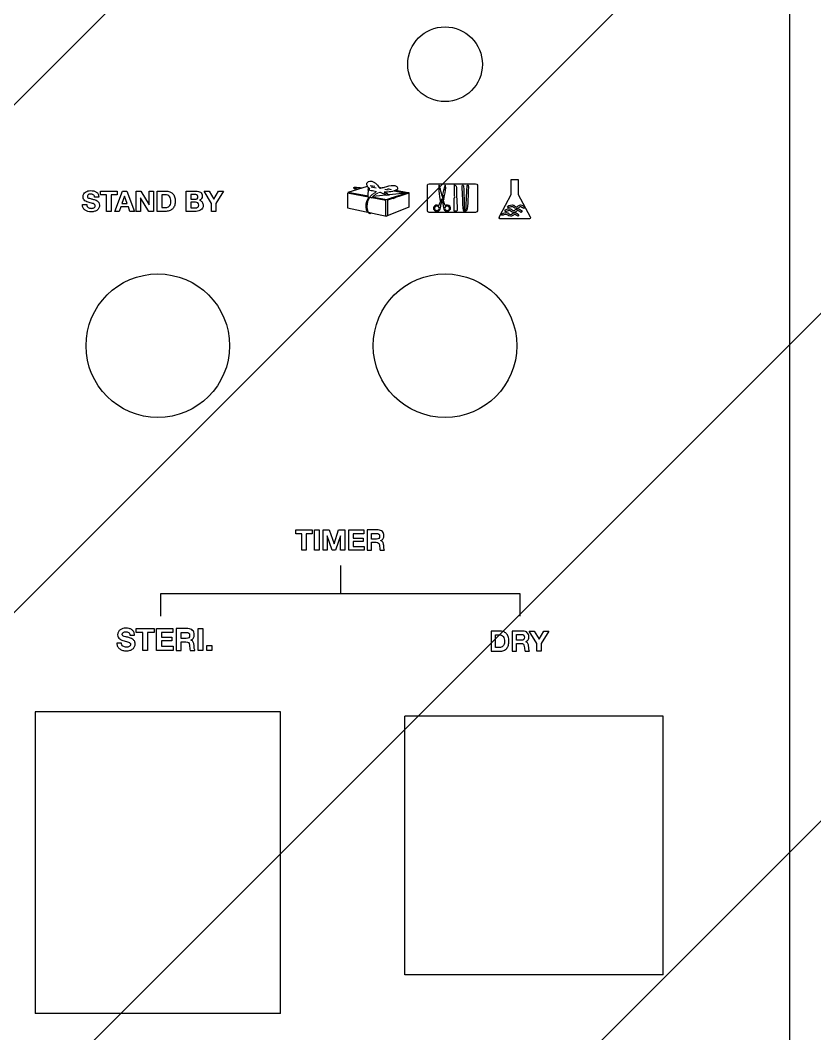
# Model space of a CAD drawing. Header units: millimetres. Extents: x 0 to 16408, y 0 to 11536.
# Drawn here: x 11435.4 to 11573.7, y 4546.3 to 4722.7 of the extents above; entities that cross this region are included whole.
import ezdxf

# ---------------------------------------------------------------- set-up
doc = ezdxf.new("R2010")
doc.units = ezdxf.units.MM
doc.header["$MEASUREMENT"] = 0
doc.linetypes.add('HIDDEN', pattern=[9.525, 6.35, -3.175])
doc.layers.get('0').update_dxf_attribs({"lineweight": 25})
doc.layers.add('DIM', color=3, linetype='Continuous', lineweight=9)
doc.layers.add('H', color=2, linetype='HIDDEN', lineweight=15)
doc.layers.add('new', color=7, linetype='Continuous')

# ---------------------------------------------------------------- blocks, each defined once
blk = doc.blocks.new('g1')
for p, q in [((61131.77, -4558.95), (61131.77, -4558.3)), ((61131.77, -4558.3), (61134.65, -4558.3)), ((61134.24, -4561.83), (61135.57, -4558.3)), ((61134.65, -4558.3), (61134.65, -4558.95)), ((61135.57, -4558.3), (61136.36, -4558.3)), ((61136.36, -4558.3), (61137.68, -4561.83)), ((61137.99, -4561.83), (61137.99, -4558.3)), ((61137.99, -4558.3), (61138.76, -4558.3)), ((61138.76, -4558.3), (61140.23, -4560.67)), ((61140.24, -4560.67), (61140.24, -4558.3)), ((61140.24, -4558.3), (61140.97, -4558.3)), ((61140.97, -4558.3), (61140.97, -4561.83)), ((61149.78, -4558.3), (61150.65, -4558.3)), ((61151.07, -4560.46), (61149.78, -4558.3)), ((61150.65, -4558.3), (61151.47, -4559.69)), ((61151.47, -4559.69), (61152.29, -4558.3)), ((61153.16, -4558.3), (61151.85, -4560.48)), ((61152.29, -4558.3), (61153.16, -4558.3)), ((61132.82, -4558.95), (61131.77, -4558.95)), ((61132.82, -4561.83), (61132.82, -4558.95)), ((61134.65, -4558.95), (61133.6, -4558.95)), ((61133.6, -4558.95), (61133.6, -4561.83)), ((61135.95, -4559.17), (61135.49, -4560.47)), ((61135.49, -4560.47), (61136.41, -4560.47)), ((61135.96, -4559.17), (61135.95, -4559.17)), ((61136.41, -4560.47), (61135.96, -4559.17)), ((61138.72, -4559.47), (61138.71, -4559.47)), ((61138.71, -4559.47), (61138.71, -4561.83)), ((61140.19, -4561.83), (61138.72, -4559.47)), ((61151.07, -4561.83), (61151.07, -4560.46)), ((61151.85, -4560.48), (61151.85, -4561.83)), ((61133.6, -4561.83), (61132.82, -4561.83)), ((61135.02, -4561.83), (61134.24, -4561.83)), ((61135.29, -4561.04), (61135.02, -4561.83)), ((61136.61, -4561.04), (61135.29, -4561.04)), ((61136.88, -4561.83), (61136.61, -4561.04)), ((61137.68, -4561.83), (61136.88, -4561.83)), ((61138.71, -4561.83), (61137.99, -4561.83)), ((61140.97, -4561.83), (61140.19, -4561.83)), ((61140.23, -4560.67), (61140.24, -4560.67)), ((61151.85, -4561.83), (61151.07, -4561.83))]:
    blk.add_line(p, q)
for points, knots in [([(61129.06, -4559.98), (61128.97, -4559.91), (61128.89, -4559.81), (61128.82, -4559.7), (61128.76, -4559.58), (61128.73, -4559.45), (61128.73, -4559.28), (61128.73, -4559.1), (61128.77, -4558.95), (61128.85, -4558.81)], [13, 13, 13, 13, 14, 14, 14, 15, 15, 15, 16, 16, 16, 16]), ([(61129.58, -4558.28), (61129.74, -4558.24), (61129.89, -4558.22), (61130.05, -4558.22), (61130.24, -4558.22), (61130.41, -4558.24), (61130.58, -4558.28), (61130.75, -4558.32), (61130.9, -4558.39), (61131.03, -4558.48)], [18, 18, 18, 18, 19, 19, 19, 20, 20, 20, 21, 21, 21, 21]), ([(61130.28, -4558.85), (61130.2, -4558.83), (61130.11, -4558.82), (61130.02, -4558.82), (61129.95, -4558.82), (61129.89, -4558.83), (61129.83, -4558.84)], [27, 27, 27, 27, 28, 28, 28, 29, 29, 29, 29]), ([(61149.16, -4558.49), (61149.25, -4558.56), (61149.33, -4558.65), (61149.38, -4558.76), (61149.44, -4558.87), (61149.47, -4559.01), (61149.47, -4559.18), (61149.47, -4559.35), (61149.43, -4559.5), (61149.35, -4559.62)], [2, 2, 2, 2, 3, 3, 3, 4, 4, 4, 5, 5, 5, 5]), ([(61129.53, -4559.03), (61129.5, -4559.08), (61129.48, -4559.14), (61129.48, -4559.22), (61129.48, -4559.29), (61129.5, -4559.35), (61129.52, -4559.39)], [31, 31, 31, 31, 32, 32, 32, 33, 33, 33, 33]), ([(61130.76, -4561.09), (61130.81, -4561.03), (61130.83, -4560.96), (61130.83, -4560.87), (61130.83, -4560.77), (61130.8, -4560.7), (61130.74, -4560.64)], [6, 6, 6, 6, 7, 7, 7, 8, 8, 8, 8]), ([(61131.46, -4560.29), (61131.54, -4560.42), (61131.58, -4560.58), (61131.58, -4560.78), (61131.58, -4560.94), (61131.55, -4561.09), (61131.49, -4561.23)], [39, 39, 39, 39, 40, 40, 40, 41, 41, 41, 41]), ([(61143.92, -4560.61), (61143.97, -4560.48), (61143.99, -4560.31), (61143.99, -4560.12), (61143.99, -4559.94), (61143.98, -4559.78), (61143.94, -4559.64)], [3, 3, 3, 3, 4, 4, 4, 5, 5, 5, 5]), ([(61144.65, -4559.28), (61144.73, -4559.5), (61144.77, -4559.75), (61144.77, -4560.05), (61144.77, -4560.3), (61144.74, -4560.54), (61144.67, -4560.76)], [3, 3, 3, 3, 4, 4, 4, 5, 5, 5, 5]), ([(61148.81, -4560.99), (61148.84, -4560.93), (61148.86, -4560.85), (61148.86, -4560.76), (61148.86, -4560.58), (61148.81, -4560.45), (61148.71, -4560.37), (61148.6, -4560.3), (61148.47, -4560.26), (61148.3, -4560.26)], [3, 3, 3, 3, 4, 4, 4, 5, 5, 5, 6, 6, 6, 6]), ([(61148.58, -4559.63), (61148.67, -4559.56), (61148.72, -4559.46), (61148.72, -4559.31), (61148.72, -4559.23), (61148.7, -4559.16), (61148.67, -4559.11), (61148.64, -4559.05), (61148.6, -4559.01), (61148.55, -4558.98)], [1, 1, 1, 1, 2, 2, 2, 3, 3, 3, 4, 4, 4, 4]), ([(61149.47, -4560.24), (61149.58, -4560.4), (61149.63, -4560.59), (61149.63, -4560.81), (61149.63, -4560.98), (61149.6, -4561.14), (61149.53, -4561.27), (61149.46, -4561.4), (61149.37, -4561.5), (61149.25, -4561.59)], [7, 7, 7, 7, 8, 8, 8, 9, 9, 9, 10, 10, 10, 10]), ([(61130.75, -4561.82), (61130.57, -4561.88), (61130.36, -4561.91), (61130.12, -4561.91), (61129.92, -4561.91), (61129.73, -4561.88), (61129.55, -4561.84)], [43, 43, 43, 43, 44, 44, 44, 45, 45, 45, 45]), ([(61129.85, -4561.27), (61129.94, -4561.3), (61130.04, -4561.31), (61130.15, -4561.31), (61130.21, -4561.31), (61130.29, -4561.3), (61130.37, -4561.29)], [2, 2, 2, 2, 3, 3, 3, 4, 4, 4, 4]), ([(61143.12, -4561.18), (61143.23, -4561.18), (61143.34, -4561.16), (61143.44, -4561.12), (61143.55, -4561.09), (61143.64, -4561.03), (61143.72, -4560.94)], [0, 0, 0, 0, 1, 1, 1, 2, 2, 2, 2]), ([(61148.29, -4561.23), (61148.36, -4561.23), (61148.43, -4561.22), (61148.5, -4561.2), (61148.57, -4561.19), (61148.63, -4561.16), (61148.69, -4561.13)], [0, 0, 0, 0, 1, 1, 1, 2, 2, 2, 2]), ([(61149.25, -4561.59), (61149.13, -4561.67), (61149, -4561.73), (61148.85, -4561.77), (61148.7, -4561.81), (61148.55, -4561.83), (61148.39, -4561.83)], [10, 10, 10, 10, 11, 11, 11, 12, 12, 12, 12])]:
    blk.add_open_spline(points, degree=3, knots=knots)
for points in [[(61128.85, -4558.81), (61128.93, -4558.68), (61129.03, -4558.57), (61129.15, -4558.48)], [(61129.15, -4558.48), (61129.28, -4558.39), (61129.42, -4558.33), (61129.58, -4558.28)], [(61129.83, -4558.84), (61129.77, -4558.85), (61129.71, -4558.88), (61129.66, -4558.91)], [(61130.5, -4558.93), (61130.43, -4558.89), (61130.36, -4558.86), (61130.28, -4558.85)], [(61131.03, -4558.48), (61131.17, -4558.57), (61131.27, -4558.69), (61131.35, -4558.83)], [(61131.35, -4558.83), (61131.43, -4558.98), (61131.46, -4559.15), (61131.46, -4559.35)], [(61141.65, -4561.83), (61141.65, -4561.83), (61141.65, -4558.3), (61141.65, -4558.3)], [(61141.65, -4558.3), (61141.65, -4558.3), (61143.17, -4558.3), (61143.17, -4558.3)], [(61143.17, -4558.3), (61143.4, -4558.3), (61143.61, -4558.34), (61143.8, -4558.41)], [(61143.8, -4558.41), (61144, -4558.48), (61144.17, -4558.59), (61144.31, -4558.74)], [(61144.31, -4558.74), (61144.46, -4558.88), (61144.57, -4559.06), (61144.65, -4559.28)], [(61146.68, -4561.83), (61146.68, -4561.83), (61146.68, -4558.3), (61146.68, -4558.3)], [(61146.68, -4558.3), (61146.68, -4558.3), (61148.34, -4558.3), (61148.34, -4558.3)], [(61148.34, -4558.3), (61148.51, -4558.3), (61148.66, -4558.32), (61148.8, -4558.35)], [(61148.8, -4558.35), (61148.94, -4558.38), (61149.06, -4558.42), (61149.16, -4558.49)], [(61129.4, -4560.17), (61129.27, -4560.12), (61129.16, -4560.06), (61129.06, -4559.98)], [(61129.79, -4560.29), (61129.65, -4560.25), (61129.53, -4560.21), (61129.4, -4560.17)], [(61129.52, -4559.39), (61129.55, -4559.43), (61129.6, -4559.47), (61129.68, -4559.51)], [(61129.66, -4558.91), (61129.61, -4558.94), (61129.57, -4558.98), (61129.53, -4559.03)], [(61129.68, -4559.51), (61129.76, -4559.54), (61129.86, -4559.58), (61130, -4559.62)], [(61130.17, -4560.39), (61130.04, -4560.36), (61129.91, -4560.32), (61129.79, -4560.29)], [(61130, -4559.62), (61130.14, -4559.65), (61130.32, -4559.7), (61130.54, -4559.75)], [(61130.5, -4560.49), (61130.4, -4560.45), (61130.29, -4560.42), (61130.17, -4560.39)], [(61130.65, -4559.09), (61130.61, -4559.02), (61130.56, -4558.97), (61130.5, -4558.93)], [(61130.74, -4560.64), (61130.68, -4560.58), (61130.6, -4560.53), (61130.5, -4560.49)], [(61130.54, -4559.75), (61130.6, -4559.77), (61130.69, -4559.79), (61130.81, -4559.83)], [(61130.71, -4559.35), (61130.71, -4559.25), (61130.68, -4559.16), (61130.65, -4559.09)], [(61131.46, -4559.35), (61131.46, -4559.35), (61130.71, -4559.35), (61130.71, -4559.35)], [(61130.81, -4559.83), (61130.93, -4559.86), (61131.04, -4559.92), (61131.16, -4559.99)], [(61131.16, -4559.99), (61131.27, -4560.07), (61131.37, -4560.17), (61131.46, -4560.29)], [(61142.98, -4558.95), (61142.98, -4558.95), (61142.42, -4558.95), (61142.42, -4558.95)], [(61142.42, -4558.95), (61142.42, -4558.95), (61142.42, -4561.18), (61142.42, -4561.18)], [(61143.46, -4559.04), (61143.33, -4558.98), (61143.17, -4558.95), (61142.98, -4558.95)], [(61143.77, -4559.27), (61143.69, -4559.17), (61143.59, -4559.09), (61143.46, -4559.04)], [(61143.72, -4560.94), (61143.8, -4560.86), (61143.87, -4560.75), (61143.92, -4560.61)], [(61143.94, -4559.64), (61143.91, -4559.49), (61143.85, -4559.37), (61143.77, -4559.27)], [(61148.18, -4558.9), (61148.18, -4558.9), (61147.46, -4558.9), (61147.46, -4558.9)], [(61147.46, -4558.9), (61147.46, -4558.9), (61147.46, -4559.73), (61147.46, -4559.73)], [(61147.46, -4559.73), (61147.46, -4559.73), (61148.24, -4559.73), (61148.24, -4559.73)], [(61148.3, -4560.26), (61148.3, -4560.26), (61147.46, -4560.26), (61147.46, -4560.26)], [(61147.46, -4560.26), (61147.46, -4560.26), (61147.46, -4561.23), (61147.46, -4561.23)], [(61148.38, -4558.92), (61148.32, -4558.91), (61148.25, -4558.9), (61148.18, -4558.9)], [(61148.24, -4559.73), (61148.38, -4559.73), (61148.49, -4559.7), (61148.58, -4559.63)], [(61148.55, -4558.98), (61148.5, -4558.95), (61148.45, -4558.93), (61148.38, -4558.92)], [(61149.35, -4559.62), (61149.26, -4559.74), (61149.15, -4559.84), (61148.99, -4559.91)], [(61148.99, -4559.91), (61149.2, -4559.97), (61149.37, -4560.08), (61149.47, -4560.24)], [(61128.73, -4561.22), (61128.65, -4561.06), (61128.61, -4560.88), (61128.61, -4560.66)], [(61128.61, -4560.66), (61128.61, -4560.66), (61129.37, -4560.66), (61129.37, -4560.66)], [(61129.07, -4561.61), (61128.93, -4561.51), (61128.82, -4561.38), (61128.73, -4561.22)], [(61129.55, -4561.84), (61129.37, -4561.79), (61129.21, -4561.71), (61129.07, -4561.61)], [(61129.37, -4560.66), (61129.37, -4560.78), (61129.39, -4560.88), (61129.43, -4560.96)], [(61129.43, -4560.96), (61129.47, -4561.04), (61129.53, -4561.11), (61129.6, -4561.16)], [(61129.6, -4561.16), (61129.67, -4561.21), (61129.75, -4561.25), (61129.85, -4561.27)], [(61130.37, -4561.29), (61130.45, -4561.28), (61130.52, -4561.26), (61130.59, -4561.23)], [(61130.59, -4561.23), (61130.66, -4561.19), (61130.72, -4561.15), (61130.76, -4561.09)], [(61131.21, -4561.59), (61131.09, -4561.69), (61130.93, -4561.77), (61130.75, -4561.82)], [(61131.49, -4561.23), (61131.43, -4561.37), (61131.33, -4561.49), (61131.21, -4561.59)], [(61143.17, -4561.83), (61143.17, -4561.83), (61141.65, -4561.83), (61141.65, -4561.83)], [(61142.42, -4561.18), (61142.42, -4561.18), (61143.12, -4561.18), (61143.12, -4561.18)], [(61143.87, -4561.69), (61143.67, -4561.78), (61143.44, -4561.83), (61143.17, -4561.83)], [(61144.37, -4561.32), (61144.24, -4561.48), (61144.07, -4561.6), (61143.87, -4561.69)], [(61144.67, -4560.76), (61144.61, -4560.97), (61144.51, -4561.16), (61144.37, -4561.32)], [(61148.39, -4561.83), (61148.39, -4561.83), (61146.68, -4561.83), (61146.68, -4561.83)], [(61147.46, -4561.23), (61147.46, -4561.23), (61148.29, -4561.23), (61148.29, -4561.23)], [(61148.69, -4561.13), (61148.74, -4561.09), (61148.78, -4561.05), (61148.81, -4560.99)]]:
    blk.add_open_spline(points, degree=3)
blk = doc.blocks.new('E2')
for p, q in [((1107.56, 359.44), (1107.57, 359.71)), ((1107.78, 358.34), (1108.12, 358.27)), ((1110.39, 358.67), (1110.91, 358.73))]:
    blk.add_line(p, q)
blk.add_open_spline([(1107.82, 359.67), (1107.69, 359.75), (1107.57, 359.86), (1107.48, 359.98), (1107.39, 360.11), (1107.32, 360.25), (1107.32, 360.41), (1107.32, 360.5), (1107.35, 360.6), (1107.43, 360.69), (1107.51, 360.78), (1107.64, 360.84), (1107.78, 360.87), (1107.83, 360.88), (1107.87, 360.88), (1107.92, 360.88), (1108.07, 360.88), (1108.21, 360.84), (1108.33, 360.78), (1108.45, 360.71), (1108.57, 360.63), (1108.68, 360.54), (1108.9, 360.36), (1109.1, 360.14), (1109.23, 359.94), (1109.28, 359.87), (1109.32, 359.8), (1109.35, 359.74), (1109.39, 359.75), (1109.44, 359.77), (1109.5, 359.78), (1109.66, 359.83), (1109.87, 359.89), (1110.1, 359.95), (1110.55, 360.08), (1111.05, 360.21), (1111.47, 360.21), (1111.64, 360.21), (1111.8, 360.19), (1111.94, 360.11), (1112.09, 360.03), (1112.17, 359.88), (1112.17, 359.73), (1112.17, 359.72), (1112.16, 359.7), (1112.16, 359.68), (1112.16, 359.68), (1112.15, 359.6), (1112.15, 359.6), (1112.15, 359.6), (1112.08, 359.55), (1112.08, 359.55), (1111.53, 359.23), (1110.75, 359.14), (1110.04, 359.14), (1110.04, 359.14), (1110.04, 359.14), (1110.04, 359.14)], degree=3, knots=[5.008621, 5.008621, 5.008621, 5.008621, 6, 6, 6, 7, 7, 7, 8, 8, 8, 9, 9, 9, 10, 10, 10, 11, 11, 11, 12, 12, 12, 13, 13, 13, 14, 14, 14, 15, 15, 15, 16, 16, 16, 17, 17, 17, 18, 18, 18, 19, 19, 19, 20, 20, 20, 21, 21, 21, 22, 22, 22, 23, 23, 23, 23.001011, 23.001011, 23.001011, 23.001011])
for points in [[(1107.57, 359.71), (1107.65, 359.7), (1107.74, 359.68), (1107.82, 359.67)], [(1108.41, 359.3), (1108.17, 359.35), (1107.87, 359.4), (1107.56, 359.44)], [(1108.87, 359.21), (1108.75, 359.23), (1108.59, 359.27), (1108.41, 359.3)], [(1109.81, 358.94), (1109.63, 359.02), (1109.48, 359.09), (1109.37, 359.12)], [(1110.39, 358.67), (1110.18, 358.77), (1109.98, 358.87), (1109.81, 358.94)], [(1110.04, 359.14), (1110.15, 359.09), (1110.27, 359.04), (1110.39, 358.98)], [(1110.39, 358.98), (1110.56, 358.9), (1110.74, 358.81), (1110.91, 358.73)]]:
    blk.add_open_spline(points, degree=3)
at = {"layer": 'new', "lineweight": 0}
for points, knots in [([(1107.78, 358.34), (1108.01, 358.66), (1108.33, 358.91), (1108.63, 359.08), (1108.71, 359.13), (1108.79, 359.17), (1108.87, 359.21)], [10.3710381, 10.3710381, 10.3710381, 10.3710381, 11, 11, 11, 11.1699535, 11.1699535, 11.1699535, 11.1699535]), ([(1109.37, 359.12), (1109.22, 359.07), (1109.02, 358.99), (1108.82, 358.87), (1108.63, 358.76), (1108.44, 358.62), (1108.27, 358.45)], [7.069205, 7.069205, 7.069205, 7.069205, 8, 8, 8, 8.437765, 8.437765, 8.437765, 8.437765])]:
    blk.add_open_spline(points, degree=3, knots=knots, dxfattribs=at)
blk.add_open_spline([(1108.25, 358.43), (1108.21, 358.38), (1108.16, 358.33), (1108.12, 358.27)], degree=3, dxfattribs=at)

msp = doc.modelspace()

# ---------------------------------------------------------------- hatches: boundary and pattern name
at = {"layer": 'DIM'}
h = msp.add_hatch(dxfattribs=at)
h.set_pattern_fill('ANSI31', color=256, scale=350, style=0)
h.set_pattern_definition([(45, (-19163.366, -2190.005), (-30.93592, 30.93592), [])])
h.paths.add_polyline_path([(11169.331, 5386.066), (11169.331, 3313.066), (10738.546, 3313.066), (10738.546, 5100.001), (10069.331, 5100.001), (10069.331, 6563.066), (14009.331, 6563.066), (14009.331, 5100.001), (13340.115, 5100.001), (13340.115, 3313.066), (12909.331, 3313.066), (12909.331, 5386.066)])
edge = h.paths.add_edge_path(flags=16)
edge.add_line((12909.331, 3336.066), (12909.331, 3313.066))
edge.add_line((11169.331, 3336.066), (11169.331, 3313.066))
at = {"layer": 'H', "ltscale": 5}
h = msp.add_hatch(dxfattribs=at)
h.set_pattern_fill('ANSI31', color=256, scale=500, style=0)
h.set_pattern_definition([(45, (5319.3, 20778.49), (-44.19417, 44.19417), [])])
edge = h.paths.add_edge_path(flags=16)
edge.add_line((14059.331, 6563.066), (14009.331, 6563.066))
edge.add_line((14059.331, 6563.066), (14009.331, 6563.066))
edge = h.paths.add_edge_path()
edge.add_line((14059.331, 6563.066), (14009.331, 6563.066))
edge.add_line((14059.331, 6563.066), (14009.331, 6563.066))
edge.add_line((10069.331, 3313.066), (10069.331, 6563.066))
edge.add_line((10019.331, 3263.066), (10019.331, 6563.066))
edge.add_line((10069.331, 3313.066), (14009.331, 3313.066))
edge.add_line((10019.331, 3263.066), (14059.331, 3263.066))
edge.add_line((14059.331, 6563.066), (14009.331, 6563.066))
edge.add_line((14009.331, 5313.066), (14009.331, 5323.066))
edge.add_line((14009.331, 3313.066), (14009.331, 6563.066))
edge.add_line((14059.331, 3263.066), (14059.331, 6563.066))

# ---------------------------------------------------------------- linework, layer by layer
msp.add_line((11569.331, 4411.066), (11569.331, 5161.066))
at = {"lineweight": -2}
for p, q in [((11492.442, 4692.809), (11495.803, 4693.85)), ((11495.941, 4691.946), (11495.987, 4693.594)), ((11496.266, 4693.975), (11497.133, 4693.814)), ((11496.48, 4693.729), (11497.333, 4693.575)), ((11497.813, 4693.687), (11498.407, 4693.576)), ((11497.949, 4693.463), (11497.981, 4693.458)), ((11498.868, 4693.297), (11499.4, 4693.201)), ((11499.288, 4693.412), (11499.962, 4693.286)), ((11500.457, 4693.009), (11502.498, 4692.64)), ((11500.777, 4693.134), (11502.836, 4692.75)), ((11499.006, 4691.371), (11492.328, 4692.624)), ((11492.328, 4692.624), (11492.328, 4690.087)), ((11492.442, 4692.809), (11495.946, 4692.148)), ((11496.669, 4692.011), (11499.148, 4691.543)), ((11502.424, 4692.615), (11496.763, 4692.021)), ((11499.006, 4688.645), (11499.006, 4691.371)), ((11499.148, 4691.543), (11502.835, 4692.75)), ((11503, 4692.595), (11499.31, 4691.387)), ((11499.31, 4691.387), (11499.31, 4688.673)), ((11500.284, 4691.705), (11500.709, 4691.845)), ((11502.835, 4692.75), (11503, 4692.731)), ((11503, 4692.731), (11503, 4692.595)), ((11503, 4692.724), (11503, 4690.159)), ((11503, 4692.699), (11503, 4690.184)), ((11492.328, 4690.087), (11499.158, 4688.612)), ((11503, 4690.159), (11499.158, 4688.612)), ((11496.032, 4689.287), (11496.522, 4689.182)), ((11499.158, 4688.612), (11499.006, 4688.645)), ((11499.31, 4688.673), (11499.158, 4688.612)), ((11491.111, 4627.779), (11491.111, 4622.903)), ((11459.861, 4622.903), (11522.36, 4622.903)), ((11459.861, 4619.007), (11459.861, 4622.903)), ((11522.36, 4622.903), (11522.36, 4619.007)), ((11437.981, 4602.316), (11437.981, 4549.816)), ((11480.681, 4602.316), (11437.981, 4602.316)), ((11480.681, 4549.816), (11480.681, 4602.316)), ((11502.327, 4556.566), (11502.327, 4601.566)), ((11547.327, 4601.566), (11502.327, 4601.566)), ((11547.327, 4556.566), (11547.327, 4601.566)), ((11547.327, 4556.566), (11502.327, 4556.566)), ((11480.681, 4549.816), (11437.981, 4549.816))]:
    msp.add_line(p, q, dxfattribs=at)
for points in [[(11483.334, 4633.34), (11483.334, 4633.992), (11486.224, 4633.992), (11486.224, 4633.34), (11485.167, 4633.34), (11485.167, 4630.465), (11484.391, 4630.465), (11484.391, 4633.34), (11483.334, 4633.34)], [(11487.404, 4633.992), (11487.404, 4630.465), (11486.628, 4630.465), (11486.628, 4633.992), (11487.404, 4633.992)], [(11489.177, 4633.992), (11490.002, 4631.567), (11490.011, 4631.567), (11490.792, 4633.992), (11491.883, 4633.992), (11491.883, 4630.465), (11491.157, 4630.465), (11491.157, 4632.964), (11491.148, 4632.964), (11490.283, 4630.465), (11489.685, 4630.465), (11488.821, 4632.94), (11488.812, 4632.94), (11488.812, 4630.465), (11488.086, 4630.465), (11488.086, 4633.992), (11489.177, 4633.992)], [(11495.202, 4633.992), (11495.202, 4633.34), (11493.341, 4633.34), (11493.341, 4632.584), (11495.049, 4632.584), (11495.049, 4631.981), (11493.341, 4631.981), (11493.341, 4631.117), (11495.242, 4631.117), (11495.242, 4630.465), (11492.565, 4630.465), (11492.565, 4633.992), (11495.202, 4633.992)], [(11455.584, 4616.115), (11455.584, 4616.814), (11458.68, 4616.814), (11458.68, 4616.115), (11457.547, 4616.115), (11457.547, 4613.035), (11456.717, 4613.035), (11456.717, 4616.115), (11455.584, 4616.115)], [(11461.94, 4616.814), (11461.94, 4616.115), (11459.944, 4616.115), (11459.944, 4615.305), (11461.776, 4615.305), (11461.776, 4614.66), (11459.944, 4614.66), (11459.944, 4613.734), (11461.982, 4613.734), (11461.982, 4613.035), (11459.114, 4613.035), (11459.114, 4616.814), (11461.94, 4616.814)], [(11467.194, 4616.814), (11467.194, 4613.035), (11466.363, 4613.035), (11466.363, 4616.814), (11467.194, 4616.814)], [(11523.995, 4616.396), (11524.864, 4616.396), (11525.689, 4615.004), (11526.509, 4616.396), (11527.373, 4616.396), (11526.064, 4614.223), (11526.064, 4612.87), (11525.289, 4612.87), (11525.289, 4614.243), (11523.995, 4616.396)], [(11468.707, 4613.85), (11468.707, 4613.035), (11467.877, 4613.035), (11467.877, 4613.85), (11468.707, 4613.85)]]:
    msp.add_lwpolyline(points, dxfattribs=at)
for centre, radius in [((11509.331, 4715.066), 6.5), ((11459.331, 4666.066), 12.5), ((11509.331, 4666.066), 12.5)]:
    msp.add_circle(centre, radius, dxfattribs=at)
for points in [[(11520.863, 4695.003), (11520.863, 4695.003), (11522.042, 4694.99), (11522.042, 4694.99)], [(11520.863, 4692.412), (11520.863, 4692.412), (11520.863, 4695.003), (11520.863, 4695.003)], [(11522.042, 4694.99), (11522.042, 4694.99), (11522.042, 4692.385), (11522.042, 4692.385)], [(11493.431, 4693.631), (11493.51, 4693.644), (11493.596, 4693.647), (11493.7, 4693.648)], [(11493.51, 4693.347), (11493.51, 4693.347), (11493.431, 4693.631), (11493.431, 4693.631)], [(11493.7, 4693.358), (11493.61, 4693.358), (11493.541, 4693.353), (11493.51, 4693.347)], [(11493.7, 4693.648), (11493.982, 4693.648), (11494.402, 4693.613), (11494.868, 4693.561)], [(11494.148, 4693.338), (11493.972, 4693.351), (11493.819, 4693.358), (11493.7, 4693.358)], [(11506.253, 4693.994), (11506.253, 4694.144), (11506.399, 4694.266), (11506.581, 4694.266)], [(11506.253, 4689.55), (11506.253, 4689.55), (11506.253, 4693.994), (11506.253, 4693.994)], [(11506.581, 4694.266), (11506.581, 4694.266), (11514.656, 4694.266), (11514.656, 4694.266)], [(11508.3, 4694.042), (11508.061, 4693.731), (11508.488, 4691.257), (11508.488, 4691.257)], [(11508.927, 4691.806), (11508.792, 4692.291), (11508.441, 4693.658), (11508.3, 4694.042)], [(11509.36, 4694.042), (11509.272, 4693.77), (11508.862, 4692.373), (11508.862, 4692.373)], [(11509.09, 4691.499), (11509.09, 4691.499), (11509.664, 4693.788), (11509.36, 4694.042)], [(11510.997, 4694.044), (11510.997, 4694.044), (11511.33, 4693.978), (11511.33, 4693.59)], [(11511.33, 4693.59), (11511.33, 4693.59), (11511.33, 4692.066), (11511.33, 4692.066)], [(11512.331, 4693.486), (11512.341, 4693.727), (11512.273, 4694.031), (11512.467, 4694.042)], [(11512.477, 4690.022), (11512.477, 4690.022), (11512.322, 4693.243), (11512.331, 4693.486)], [(11512.467, 4694.042), (11512.621, 4694.052), (11512.603, 4692.629), (11512.622, 4692.196)], [(11513.368, 4693.097), (11513.368, 4693.097), (11513.272, 4689.983), (11513.13, 4689.689)], [(11514.656, 4694.266), (11514.837, 4694.266), (11514.984, 4694.144), (11514.984, 4693.994)], [(11514.984, 4693.994), (11514.984, 4693.994), (11514.984, 4689.55), (11514.984, 4689.55)], [(11500.284, 4691.705), (11500.2, 4691.745), (11500.112, 4691.786), (11500.021, 4691.829)], [(11508.488, 4691.257), (11508.488, 4691.257), (11508.605, 4691.257), (11508.775, 4691.158)], [(11508.862, 4692.373), (11508.862, 4692.373), (11509.09, 4691.499), (11509.09, 4691.499)], [(11509.348, 4690.465), (11509.348, 4690.465), (11509.061, 4691.321), (11508.927, 4691.806)], [(11510.938, 4691.739), (11510.938, 4691.739), (11511.068, 4691.893), (11511.029, 4691.995)], [(11511.405, 4691.736), (11511.405, 4691.736), (11511.436, 4689.576), (11511.436, 4689.576)], [(11512.622, 4692.196), (11512.642, 4691.762), (11512.68, 4690.36), (11512.671, 4690.135)], [(11518.847, 4688.65), (11518.847, 4688.65), (11520.863, 4692.412), (11520.863, 4692.412)], [(11522.042, 4692.385), (11522.042, 4692.385), (11524.137, 4688.525), (11524.137, 4688.525)], [(11506.581, 4689.278), (11506.399, 4689.278), (11506.253, 4689.4), (11506.253, 4689.55)], [(11507.388, 4690.266), (11507.224, 4689.998), (11507.282, 4689.635), (11507.733, 4689.488)], [(11508.228, 4690.469), (11507.89, 4690.644), (11507.551, 4690.534), (11507.388, 4690.266)], [(11507.733, 4689.488), (11508.184, 4689.341), (11508.447, 4689.712), (11508.494, 4689.864)], [(11508.494, 4691.192), (11508.494, 4691.192), (11508.33, 4690.707), (11508.228, 4690.469)], [(11508.757, 4691.08), (11508.74, 4691.14), (11508.494, 4691.192), (11508.494, 4691.192)], [(11508.494, 4689.864), (11508.541, 4690.015), (11508.535, 4690.063), (11508.575, 4690.379)], [(11508.575, 4690.379), (11508.617, 4690.694), (11508.693, 4690.867), (11508.757, 4691.08)], [(11508.775, 4691.158), (11508.944, 4691.058), (11509.026, 4690.5), (11509.061, 4690.115)], [(11509.061, 4690.115), (11509.096, 4689.73), (11509.243, 4689.483), (11509.711, 4689.462)], [(11509.986, 4690.465), (11509.655, 4690.634), (11509.348, 4690.465), (11509.348, 4690.465)], [(11509.711, 4689.462), (11510.179, 4689.44), (11510.29, 4689.937), (11510.29, 4689.937)], [(11510.29, 4689.937), (11510.294, 4690.154), (11510.25, 4690.331), (11509.986, 4690.465)], [(11511.436, 4689.576), (11511.436, 4689.576), (11511.408, 4689.455), (11511.162, 4689.458)], [(11512.816, 4689.454), (11512.816, 4689.454), (11512.486, 4689.408), (11512.477, 4690.022)], [(11513.13, 4689.689), (11513.022, 4689.463), (11512.913, 4689.454), (11512.816, 4689.454)], [(11514.984, 4689.55), (11514.984, 4689.4), (11514.837, 4689.278), (11514.656, 4689.278)], [(11519.734, 4689.655), (11519.75, 4689.665), (11520.138, 4689.908), (11520.54, 4689.901)], [(11519.89, 4689.372), (11519.89, 4689.372), (11519.734, 4689.655), (11519.734, 4689.655)], [(11520.197, 4690.329), (11520.213, 4690.34), (11520.601, 4690.582), (11521.003, 4690.575)], [(11520.353, 4690.047), (11520.353, 4690.047), (11520.197, 4690.329), (11520.197, 4690.329)], [(11520.812, 4689.45), (11520.726, 4689.521), (11520.664, 4689.572), (11520.537, 4689.574)], [(11520.54, 4689.901), (11520.772, 4689.898), (11520.9, 4689.792), (11521.002, 4689.707)], [(11521.251, 4689.266), (11521.034, 4689.266), (11520.911, 4689.368), (11520.812, 4689.45)], [(11521.275, 4690.125), (11521.189, 4690.196), (11521.127, 4690.247), (11521, 4690.249)], [(11521.002, 4689.707), (11521.087, 4689.637), (11521.147, 4689.585), (11521.263, 4689.593)], [(11521.003, 4690.575), (11521.235, 4690.572), (11521.362, 4690.467), (11521.465, 4690.382)], [(11521.263, 4689.593), (11521.405, 4689.596), (11521.509, 4689.671), (11521.619, 4689.75)], [(11521.791, 4689.479), (11521.663, 4689.386), (11521.503, 4689.272), (11521.27, 4689.266)], [(11521.714, 4689.941), (11521.497, 4689.941), (11521.374, 4690.043), (11521.275, 4690.125)], [(11521.465, 4690.382), (11521.55, 4690.311), (11521.61, 4690.259), (11521.725, 4690.267)], [(11521.619, 4689.75), (11521.734, 4689.831), (11521.856, 4689.911), (11522.009, 4689.911)], [(11521.733, 4689.941), (11521.726, 4689.941), (11521.72, 4689.941), (11521.714, 4689.941)], [(11521.725, 4690.267), (11521.867, 4690.271), (11521.972, 4690.346), (11522.082, 4690.424)], [(11522.254, 4690.153), (11522.126, 4690.061), (11521.966, 4689.947), (11521.733, 4689.941)], [(11521.999, 4689.585), (11521.956, 4689.591), (11521.873, 4689.537), (11521.791, 4689.479)], [(11522.533, 4689.282), (11522.387, 4689.405), (11522.124, 4689.581), (11521.999, 4689.585)], [(11522.009, 4689.911), (11522.278, 4689.903), (11522.653, 4689.599), (11522.725, 4689.538)], [(11522.082, 4690.424), (11522.197, 4690.506), (11522.319, 4690.586), (11522.472, 4690.586)], [(11522.462, 4690.259), (11522.419, 4690.266), (11522.336, 4690.212), (11522.254, 4690.153)], [(11522.996, 4689.957), (11522.85, 4690.08), (11522.587, 4690.256), (11522.462, 4690.259)], [(11522.472, 4690.586), (11522.741, 4690.577), (11523.116, 4690.274), (11523.188, 4690.213)], [(11522.725, 4689.538), (11522.725, 4689.538), (11522.533, 4689.282), (11522.533, 4689.282)], [(11523.188, 4690.213), (11523.188, 4690.213), (11522.996, 4689.957), (11522.996, 4689.957)], [(11496.231, 4689.003), (11496.229, 4689.008), (11496.136, 4689.117), (11496.032, 4689.287)], [(11496.536, 4689.164), (11496.536, 4689.164), (11496.231, 4689.003), (11496.231, 4689.003)], [(11496.522, 4689.182), (11496.532, 4689.17), (11496.536, 4689.164), (11496.536, 4689.164)], [(11514.656, 4689.278), (11514.656, 4689.278), (11506.581, 4689.278), (11506.581, 4689.278)], [(11518.748, 4688.318), (11518.721, 4688.418), (11518.847, 4688.65), (11518.847, 4688.65)], [(11518.951, 4688.138), (11518.951, 4688.138), (11518.788, 4688.165), (11518.748, 4688.318)], [(11523.927, 4688.138), (11523.927, 4688.138), (11518.951, 4688.138), (11518.951, 4688.138)], [(11519.178, 4688.993), (11519.194, 4689.003), (11519.582, 4689.246), (11519.985, 4689.239)], [(11519.334, 4688.711), (11519.334, 4688.711), (11519.178, 4688.993), (11519.178, 4688.993)], [(11520.256, 4688.789), (11520.171, 4688.86), (11520.109, 4688.911), (11519.982, 4688.912)], [(11519.985, 4689.239), (11520.217, 4689.236), (11520.344, 4689.131), (11520.446, 4689.046)], [(11520.695, 4688.604), (11520.478, 4688.605), (11520.356, 4688.707), (11520.256, 4688.789)], [(11520.446, 4689.046), (11520.532, 4688.975), (11520.591, 4688.923), (11520.707, 4688.931)], [(11520.715, 4688.605), (11520.708, 4688.604), (11520.701, 4688.604), (11520.695, 4688.604)], [(11520.707, 4688.931), (11520.849, 4688.935), (11520.953, 4689.009), (11521.063, 4689.088)], [(11521.236, 4688.817), (11521.107, 4688.725), (11520.947, 4688.61), (11520.715, 4688.605)], [(11521.063, 4689.088), (11521.178, 4689.17), (11521.301, 4689.25), (11521.453, 4689.25)], [(11521.444, 4688.923), (11521.401, 4688.93), (11521.317, 4688.875), (11521.236, 4688.817)], [(11521.27, 4689.266), (11521.264, 4689.266), (11521.257, 4689.266), (11521.251, 4689.266)], [(11521.978, 4688.621), (11521.831, 4688.744), (11521.568, 4688.919), (11521.444, 4688.923)], [(11521.453, 4689.25), (11521.722, 4689.241), (11522.097, 4688.938), (11522.169, 4688.877)], [(11522.169, 4688.877), (11522.169, 4688.877), (11521.978, 4688.621), (11521.978, 4688.621)], [(11524.171, 4688.238), (11524.117, 4688.111), (11523.927, 4688.138), (11523.927, 4688.138)], [(11524.137, 4688.525), (11524.137, 4688.525), (11524.241, 4688.403), (11524.171, 4688.238)]]:
    msp.add_open_spline(points, degree=3, dxfattribs=at)
for points, knots in [([(11511.029, 4691.995), (11510.989, 4692.096), (11510.985, 4692.102), (11510.985, 4692.361), (11510.985, 4692.619), (11510.997, 4694.044), (11510.997, 4694.044)], [9, 9, 9, 9, 10, 10, 10, 11, 11, 11, 11]), ([(11512.671, 4690.135), (11512.661, 4689.91), (11512.699, 4689.598), (11512.825, 4689.598), (11512.951, 4689.598), (11513, 4689.808), (11513, 4690.18), (11513, 4690.552), (11513.168, 4693.7), (11513.168, 4693.818), (11513.168, 4693.936), (11513.165, 4694.042), (11513.281, 4694.042), (11513.397, 4694.042), (11513.397, 4694.065), (11513.368, 4693.097)], [2, 2, 2, 2, 3, 3, 3, 4, 4, 4, 5, 5, 5, 6, 6, 6, 7, 7, 7, 7]), ([(11496.187, 4691.9), (11495.881, 4691.446), (11495.713, 4690.88), (11495.713, 4690.329), (11495.713, 4690.021), (11495.765, 4689.717), (11495.873, 4689.441), (11495.873, 4689.441), (11495.757, 4689.412), (11495.757, 4689.412), (11495.644, 4689.7), (11495.591, 4690.012), (11495.591, 4690.329), (11495.591, 4690.887), (11495.757, 4691.457), (11496.064, 4691.923)], [4.1379687, 4.1379687, 4.1379687, 4.1379687, 5, 5, 5, 6, 6, 6, 7, 7, 7, 8, 8, 8, 8.8482004, 8.8482004, 8.8482004, 8.8482004]), ([(11500.444, 4691.967), (11500.48, 4691.951), (11500.515, 4691.934), (11500.549, 4691.919), (11500.605, 4691.893), (11500.658, 4691.868), (11500.709, 4691.845)], [6.91817218, 6.91817218, 6.91817218, 6.91817218, 7, 7, 7, 7.20244976, 7.20244976, 7.20244976, 7.20244976]), ([(11508.757, 4691.343), (11508.689, 4691.343), (11508.634, 4691.384), (11508.634, 4691.434), (11508.634, 4691.484), (11508.689, 4691.525), (11508.757, 4691.525), (11508.825, 4691.525), (11508.88, 4691.484), (11508.88, 4691.434), (11508.88, 4691.384), (11508.825, 4691.343), (11508.757, 4691.343)], [0, 0, 0, 0, 1, 1, 1, 2, 2, 2, 3, 3, 3, 4, 4, 4, 4]), ([(11511.162, 4689.458), (11510.915, 4689.46), (11510.899, 4689.56), (11510.899, 4689.592), (11510.899, 4689.626), (11510.938, 4691.739), (11510.938, 4691.739)], [6, 6, 6, 6, 7, 7, 7, 8, 8, 8, 8]), ([(11511.33, 4692.066), (11511.33, 4692.028), (11511.256, 4691.973), (11511.283, 4691.899), (11511.31, 4691.824), (11511.405, 4691.736), (11511.405, 4691.736)], [2, 2, 2, 2, 3, 3, 3, 4, 4, 4, 4]), ([(11507.914, 4689.622), (11507.678, 4689.622), (11507.486, 4689.792), (11507.486, 4690.002), (11507.486, 4690.213), (11507.678, 4690.383), (11507.914, 4690.383), (11508.151, 4690.383), (11508.343, 4690.213), (11508.343, 4690.002), (11508.343, 4689.792), (11508.151, 4689.622), (11507.914, 4689.622)], [0, 0, 0, 0, 1, 1, 1, 2, 2, 2, 3, 3, 3, 4, 4, 4, 4]), ([(11509.687, 4689.622), (11509.45, 4689.622), (11509.259, 4689.792), (11509.259, 4690.002), (11509.259, 4690.213), (11509.45, 4690.383), (11509.687, 4690.383), (11509.924, 4690.383), (11510.116, 4690.213), (11510.116, 4690.002), (11510.116, 4689.792), (11509.924, 4689.622), (11509.687, 4689.622)], [0, 0, 0, 0, 1, 1, 1, 2, 2, 2, 3, 3, 3, 4, 4, 4, 4]), ([(11520.537, 4689.574), (11520.535, 4689.574), (11520.532, 4689.574), (11520.529, 4689.574), (11520.271, 4689.574), (11519.981, 4689.43), (11519.89, 4689.372)], [2, 2, 2, 2, 3, 3, 3, 4, 4, 4, 4]), ([(11521, 4690.249), (11520.998, 4690.249), (11520.995, 4690.249), (11520.992, 4690.249), (11520.734, 4690.249), (11520.444, 4690.104), (11520.353, 4690.047)], [2, 2, 2, 2, 3, 3, 3, 4, 4, 4, 4]), ([(11519.982, 4688.912), (11519.979, 4688.912), (11519.977, 4688.912), (11519.974, 4688.912), (11519.716, 4688.912), (11519.425, 4688.768), (11519.334, 4688.711)], [2, 2, 2, 2, 3, 3, 3, 4, 4, 4, 4]), ([(11497.667, 4633.992), (11497.825, 4633.992), (11497.967, 4633.966), (11498.094, 4633.915), (11498.221, 4633.864), (11498.33, 4633.794), (11498.42, 4633.705), (11498.511, 4633.616), (11498.58, 4633.513), (11498.628, 4633.396), (11498.675, 4633.279), (11498.699, 4633.154), (11498.699, 4633.018), (11498.699, 4632.811), (11498.656, 4632.632), (11498.568, 4632.48), (11498.481, 4632.329), (11498.339, 4632.214), (11498.141, 4632.134), (11498.141, 4632.134), (11498.141, 4632.125), (11498.141, 4632.125), (11498.237, 4632.098), (11498.315, 4632.058), (11498.378, 4632.004), (11498.441, 4631.949), (11498.492, 4631.885), (11498.531, 4631.811), (11498.571, 4631.737), (11498.6, 4631.656), (11498.618, 4631.567), (11498.636, 4631.478), (11498.648, 4631.389), (11498.655, 4631.3), (11498.658, 4631.244), (11498.661, 4631.178), (11498.665, 4631.102), (11498.668, 4631.027), (11498.674, 4630.949), (11498.682, 4630.87), (11498.69, 4630.791), (11498.703, 4630.716), (11498.721, 4630.646), (11498.74, 4630.575), (11498.767, 4630.515), (11498.803, 4630.465), (11498.803, 4630.465), (11498.027, 4630.465), (11498.027, 4630.465), (11497.985, 4630.577), (11497.958, 4630.71), (11497.949, 4630.865), (11497.938, 4631.02), (11497.924, 4631.168), (11497.904, 4631.31), (11497.878, 4631.494), (11497.822, 4631.629), (11497.736, 4631.715), (11497.65, 4631.8), (11497.511, 4631.843), (11497.316, 4631.843), (11497.316, 4631.843), (11496.541, 4631.843), (11496.541, 4631.843), (11496.541, 4631.843), (11496.541, 4630.465), (11496.541, 4630.465), (11496.541, 4630.465), (11495.765, 4630.465), (11495.765, 4630.465), (11495.765, 4630.465), (11495.765, 4633.992), (11495.765, 4633.992), (11495.765, 4633.992), (11497.667, 4633.992), (11497.667, 4633.992)], [0, 0, 0, 0, 1, 1, 1, 2, 2, 2, 3, 3, 3, 4, 4, 4, 5, 5, 5, 6, 6, 6, 7, 7, 7, 8, 8, 8, 9, 9, 9, 10, 10, 10, 11, 11, 11, 12, 12, 12, 13, 13, 13, 14, 14, 14, 15, 15, 15, 16, 16, 16, 17, 17, 17, 18, 18, 18, 19, 19, 19, 20, 20, 20, 21, 21, 21, 22, 22, 22, 23, 23, 23, 24, 24, 24, 25, 25, 25, 25]), ([(11497.391, 4632.396), (11497.568, 4632.396), (11497.701, 4632.436), (11497.79, 4632.515), (11497.879, 4632.594), (11497.924, 4632.722), (11497.924, 4632.9), (11497.924, 4633.071), (11497.879, 4633.196), (11497.79, 4633.273), (11497.701, 4633.35), (11497.568, 4633.389), (11497.391, 4633.389), (11497.391, 4633.389), (11496.541, 4633.389), (11496.541, 4633.389), (11496.541, 4633.389), (11496.541, 4632.396), (11496.541, 4632.396), (11496.541, 4632.396), (11497.391, 4632.396), (11497.391, 4632.396)], [0, 0, 0, 0, 1, 1, 1, 2, 2, 2, 3, 3, 3, 4, 4, 4, 5, 5, 5, 6, 6, 6, 7, 7, 7, 7]), ([(11453.082, 4613.966), (11453.127, 4613.878), (11453.189, 4613.807), (11453.264, 4613.752), (11453.34, 4613.697), (11453.429, 4613.657), (11453.532, 4613.63), (11453.634, 4613.604), (11453.74, 4613.591), (11453.849, 4613.591), (11453.923, 4613.591), (11454.002, 4613.597), (11454.087, 4613.609), (11454.172, 4613.622), (11454.251, 4613.645), (11454.325, 4613.681), (11454.399, 4613.716), (11454.461, 4613.765), (11454.51, 4613.826), (11454.56, 4613.888), (11454.584, 4613.966), (11454.584, 4614.062), (11454.584, 4614.164), (11454.551, 4614.247), (11454.487, 4614.31), (11454.421, 4614.374), (11454.336, 4614.427), (11454.23, 4614.469), (11454.124, 4614.511), (11454.004, 4614.549), (11453.87, 4614.58), (11453.736, 4614.612), (11453.6, 4614.647), (11453.463, 4614.686), (11453.321, 4614.721), (11453.184, 4614.764), (11453.05, 4614.816), (11452.916, 4614.867), (11452.796, 4614.933), (11452.69, 4615.014), (11452.584, 4615.095), (11452.499, 4615.197), (11452.433, 4615.318), (11452.368, 4615.44), (11452.336, 4615.587), (11452.336, 4615.76), (11452.336, 4615.954), (11452.377, 4616.123), (11452.46, 4616.266), (11452.543, 4616.408), (11452.651, 4616.528), (11452.785, 4616.623), (11452.919, 4616.718), (11453.071, 4616.789), (11453.24, 4616.835), (11453.41, 4616.88), (11453.579, 4616.903), (11453.748, 4616.903), (11453.946, 4616.903), (11454.135, 4616.881), (11454.317, 4616.837), (11454.499, 4616.793), (11454.66, 4616.722), (11454.802, 4616.623), (11454.942, 4616.524), (11455.054, 4616.398), (11455.137, 4616.244), (11455.22, 4616.091), (11455.262, 4615.905), (11455.262, 4615.686), (11455.262, 4615.686), (11454.458, 4615.686), (11454.458, 4615.686), (11454.45, 4615.799), (11454.427, 4615.893), (11454.386, 4615.967), (11454.345, 4616.041), (11454.292, 4616.099), (11454.225, 4616.141), (11454.157, 4616.184), (11454.081, 4616.213), (11453.995, 4616.231), (11453.908, 4616.249), (11453.813, 4616.257), (11453.711, 4616.257), (11453.644, 4616.257), (11453.577, 4616.251), (11453.51, 4616.237), (11453.443, 4616.222), (11453.382, 4616.198), (11453.328, 4616.162), (11453.273, 4616.127), (11453.228, 4616.083), (11453.193, 4616.03), (11453.158, 4615.977), (11453.14, 4615.91), (11453.14, 4615.829), (11453.14, 4615.755), (11453.154, 4615.695), (11453.182, 4615.649), (11453.211, 4615.603), (11453.266, 4615.561), (11453.349, 4615.522), (11453.432, 4615.483), (11453.546, 4615.444), (11453.693, 4615.406), (11453.839, 4615.367), (11454.03, 4615.318), (11454.267, 4615.258), (11454.337, 4615.243), (11454.436, 4615.218), (11454.56, 4615.181), (11454.686, 4615.144), (11454.81, 4615.085), (11454.934, 4615.003), (11455.057, 4614.922), (11455.164, 4614.814), (11455.254, 4614.678), (11455.344, 4614.542), (11455.389, 4614.369), (11455.389, 4614.157), (11455.389, 4613.984), (11455.355, 4613.824), (11455.288, 4613.675), (11455.221, 4613.527), (11455.121, 4613.399), (11454.989, 4613.292), (11454.857, 4613.184), (11454.693, 4613.1), (11454.497, 4613.04), (11454.301, 4612.98), (11454.075, 4612.95), (11453.817, 4612.95), (11453.609, 4612.95), (11453.407, 4612.976), (11453.211, 4613.027), (11453.016, 4613.078), (11452.843, 4613.159), (11452.692, 4613.268), (11452.543, 4613.377), (11452.424, 4613.517), (11452.336, 4613.686), (11452.247, 4613.856), (11452.205, 4614.056), (11452.209, 4614.289), (11452.209, 4614.289), (11453.013, 4614.289), (11453.013, 4614.289), (11453.013, 4614.162), (11453.036, 4614.055), (11453.082, 4613.966)], [0, 0, 0, 0, 1, 1, 1, 2, 2, 2, 3, 3, 3, 4, 4, 4, 5, 5, 5, 6, 6, 6, 7, 7, 7, 8, 8, 8, 9, 9, 9, 10, 10, 10, 11, 11, 11, 12, 12, 12, 13, 13, 13, 14, 14, 14, 15, 15, 15, 16, 16, 16, 17, 17, 17, 18, 18, 18, 19, 19, 19, 20, 20, 20, 21, 21, 21, 22, 22, 22, 23, 23, 23, 24, 24, 24, 25, 25, 25, 26, 26, 26, 27, 27, 27, 28, 28, 28, 29, 29, 29, 30, 30, 30, 31, 31, 31, 32, 32, 32, 33, 33, 33, 34, 34, 34, 35, 35, 35, 36, 36, 36, 37, 37, 37, 38, 38, 38, 39, 39, 39, 40, 40, 40, 41, 41, 41, 42, 42, 42, 43, 43, 43, 44, 44, 44, 45, 45, 45, 46, 46, 46, 47, 47, 47, 48, 48, 48, 49, 49, 49, 50, 50, 50, 50]), ([(11464.58, 4616.814), (11464.75, 4616.814), (11464.902, 4616.786), (11465.038, 4616.732), (11465.173, 4616.676), (11465.29, 4616.602), (11465.387, 4616.506), (11465.484, 4616.411), (11465.558, 4616.301), (11465.609, 4616.175), (11465.66, 4616.05), (11465.686, 4615.916), (11465.686, 4615.771), (11465.686, 4615.548), (11465.639, 4615.356), (11465.546, 4615.194), (11465.452, 4615.032), (11465.299, 4614.908), (11465.088, 4614.824), (11465.088, 4614.824), (11465.088, 4614.813), (11465.088, 4614.813), (11465.191, 4614.785), (11465.275, 4614.742), (11465.342, 4614.683), (11465.409, 4614.625), (11465.464, 4614.556), (11465.506, 4614.477), (11465.548, 4614.398), (11465.579, 4614.31), (11465.598, 4614.215), (11465.618, 4614.12), (11465.632, 4614.025), (11465.638, 4613.929), (11465.642, 4613.869), (11465.645, 4613.799), (11465.649, 4613.718), (11465.652, 4613.636), (11465.658, 4613.554), (11465.667, 4613.469), (11465.676, 4613.384), (11465.69, 4613.304), (11465.71, 4613.228), (11465.729, 4613.152), (11465.758, 4613.088), (11465.797, 4613.035), (11465.797, 4613.035), (11464.967, 4613.035), (11464.967, 4613.035), (11464.92, 4613.155), (11464.892, 4613.298), (11464.882, 4613.463), (11464.871, 4613.63), (11464.855, 4613.788), (11464.834, 4613.94), (11464.806, 4614.137), (11464.746, 4614.282), (11464.654, 4614.374), (11464.562, 4614.465), (11464.413, 4614.511), (11464.205, 4614.511), (11464.205, 4614.511), (11463.374, 4614.511), (11463.374, 4614.511), (11463.374, 4614.511), (11463.374, 4613.035), (11463.374, 4613.035), (11463.374, 4613.035), (11462.543, 4613.035), (11462.543, 4613.035), (11462.543, 4613.035), (11462.543, 4616.814), (11462.543, 4616.814), (11462.543, 4616.814), (11464.58, 4616.814), (11464.58, 4616.814)], [0, 0, 0, 0, 1, 1, 1, 2, 2, 2, 3, 3, 3, 4, 4, 4, 5, 5, 5, 6, 6, 6, 7, 7, 7, 8, 8, 8, 9, 9, 9, 10, 10, 10, 11, 11, 11, 12, 12, 12, 13, 13, 13, 14, 14, 14, 15, 15, 15, 16, 16, 16, 17, 17, 17, 18, 18, 18, 19, 19, 19, 20, 20, 20, 21, 21, 21, 22, 22, 22, 23, 23, 23, 24, 24, 24, 25, 25, 25, 25]), ([(11464.284, 4615.104), (11464.474, 4615.104), (11464.617, 4615.146), (11464.712, 4615.231), (11464.807, 4615.316), (11464.855, 4615.453), (11464.855, 4615.644), (11464.855, 4615.828), (11464.807, 4615.96), (11464.712, 4616.043), (11464.617, 4616.126), (11464.474, 4616.168), (11464.284, 4616.168), (11464.284, 4616.168), (11463.374, 4616.168), (11463.374, 4616.168), (11463.374, 4616.168), (11463.374, 4615.104), (11463.374, 4615.104), (11463.374, 4615.104), (11464.284, 4615.104), (11464.284, 4615.104)], [0, 0, 0, 0, 1, 1, 1, 2, 2, 2, 3, 3, 3, 4, 4, 4, 5, 5, 5, 6, 6, 6, 7, 7, 7, 7]), ([(11518.854, 4616.396), (11519.081, 4616.396), (11519.292, 4616.36), (11519.488, 4616.288), (11519.684, 4616.215), (11519.854, 4616.107), (11519.997, 4615.962), (11520.14, 4615.817), (11520.252, 4615.636), (11520.332, 4615.419), (11520.413, 4615.201), (11520.454, 4614.946), (11520.454, 4614.653), (11520.454, 4614.396), (11520.421, 4614.159), (11520.355, 4613.942), (11520.289, 4613.724), (11520.19, 4613.537), (11520.056, 4613.378), (11519.923, 4613.221), (11519.756, 4613.096), (11519.557, 4613.006), (11519.358, 4612.915), (11519.123, 4612.87), (11518.854, 4612.87), (11518.854, 4612.87), (11517.332, 4612.87), (11517.332, 4612.87), (11517.332, 4612.87), (11517.332, 4616.396), (11517.332, 4616.396), (11517.332, 4616.396), (11518.854, 4616.396), (11518.854, 4616.396)], [0, 0, 0, 0, 1, 1, 1, 2, 2, 2, 3, 3, 3, 4, 4, 4, 5, 5, 5, 6, 6, 6, 7, 7, 7, 8, 8, 8, 9, 9, 9, 10, 10, 10, 11, 11, 11, 11]), ([(11518.799, 4613.522), (11518.911, 4613.522), (11519.02, 4613.54), (11519.125, 4613.576), (11519.231, 4613.612), (11519.324, 4613.673), (11519.406, 4613.757), (11519.489, 4613.84), (11519.555, 4613.95), (11519.604, 4614.085), (11519.654, 4614.22), (11519.679, 4614.384), (11519.679, 4614.579), (11519.679, 4614.757), (11519.661, 4614.917), (11519.626, 4615.06), (11519.592, 4615.204), (11519.535, 4615.326), (11519.456, 4615.428), (11519.377, 4615.53), (11519.273, 4615.609), (11519.143, 4615.663), (11519.012, 4615.717), (11518.852, 4615.745), (11518.661, 4615.745), (11518.661, 4615.745), (11518.108, 4615.745), (11518.108, 4615.745), (11518.108, 4615.745), (11518.108, 4613.522), (11518.108, 4613.522), (11518.108, 4613.522), (11518.799, 4613.522), (11518.799, 4613.522)], [0, 0, 0, 0, 1, 1, 1, 2, 2, 2, 3, 3, 3, 4, 4, 4, 5, 5, 5, 6, 6, 6, 7, 7, 7, 8, 8, 8, 9, 9, 9, 10, 10, 10, 11, 11, 11, 11]), ([(11522.894, 4616.396), (11523.051, 4616.396), (11523.194, 4616.371), (11523.321, 4616.32), (11523.448, 4616.269), (11523.556, 4616.199), (11523.647, 4616.11), (11523.738, 4616.021), (11523.807, 4615.918), (11523.854, 4615.801), (11523.902, 4615.684), (11523.926, 4615.559), (11523.926, 4615.423), (11523.926, 4615.216), (11523.882, 4615.036), (11523.795, 4614.885), (11523.708, 4614.734), (11523.565, 4614.618), (11523.368, 4614.539), (11523.368, 4614.539), (11523.368, 4614.529), (11523.368, 4614.529), (11523.463, 4614.503), (11523.542, 4614.463), (11523.605, 4614.409), (11523.667, 4614.354), (11523.718, 4614.29), (11523.758, 4614.216), (11523.798, 4614.142), (11523.826, 4614.06), (11523.844, 4613.971), (11523.862, 4613.882), (11523.875, 4613.794), (11523.882, 4613.705), (11523.884, 4613.649), (11523.888, 4613.583), (11523.891, 4613.507), (11523.895, 4613.432), (11523.9, 4613.354), (11523.908, 4613.275), (11523.917, 4613.196), (11523.93, 4613.121), (11523.948, 4613.051), (11523.966, 4612.98), (11523.993, 4612.92), (11524.03, 4612.87), (11524.03, 4612.87), (11523.254, 4612.87), (11523.254, 4612.87), (11523.211, 4612.982), (11523.185, 4613.115), (11523.175, 4613.27), (11523.165, 4613.425), (11523.151, 4613.573), (11523.131, 4613.715), (11523.104, 4613.899), (11523.049, 4614.034), (11522.962, 4614.12), (11522.877, 4614.205), (11522.737, 4614.248), (11522.543, 4614.248), (11522.543, 4614.248), (11521.768, 4614.248), (11521.768, 4614.248), (11521.768, 4614.248), (11521.768, 4612.87), (11521.768, 4612.87), (11521.768, 4612.87), (11520.992, 4612.87), (11520.992, 4612.87), (11520.992, 4612.87), (11520.992, 4616.396), (11520.992, 4616.396), (11520.992, 4616.396), (11522.894, 4616.396), (11522.894, 4616.396)], [0, 0, 0, 0, 1, 1, 1, 2, 2, 2, 3, 3, 3, 4, 4, 4, 5, 5, 5, 6, 6, 6, 7, 7, 7, 8, 8, 8, 9, 9, 9, 10, 10, 10, 11, 11, 11, 12, 12, 12, 13, 13, 13, 14, 14, 14, 15, 15, 15, 16, 16, 16, 17, 17, 17, 18, 18, 18, 19, 19, 19, 20, 20, 20, 21, 21, 21, 22, 22, 22, 23, 23, 23, 24, 24, 24, 25, 25, 25, 25]), ([(11522.617, 4614.801), (11522.795, 4614.801), (11522.928, 4614.841), (11523.017, 4614.92), (11523.106, 4614.999), (11523.151, 4615.127), (11523.151, 4615.305), (11523.151, 4615.476), (11523.106, 4615.601), (11523.017, 4615.678), (11522.928, 4615.755), (11522.795, 4615.794), (11522.617, 4615.794), (11522.617, 4615.794), (11521.768, 4615.794), (11521.768, 4615.794), (11521.768, 4615.794), (11521.768, 4614.801), (11521.768, 4614.801), (11521.768, 4614.801), (11522.617, 4614.801), (11522.617, 4614.801)], [0, 0, 0, 0, 1, 1, 1, 2, 2, 2, 3, 3, 3, 4, 4, 4, 5, 5, 5, 6, 6, 6, 7, 7, 7, 7])]:
    msp.add_open_spline(points, degree=3, knots=knots, dxfattribs=at)

# ---------------------------------------------------------------- block references
at = {"rotation": 360}
msp.add_blockref('g1', (-49682.407, 9251.286), dxfattribs=at)
at = {"xscale": 1.108796499736769, "yscale": 1.108796499736769, "zscale": 1.108796499736769, "rotation": 360}
msp.add_blockref('E2', (10267.911, 4294.57), dxfattribs=at)

doc.saveas('drawing.dxf')
